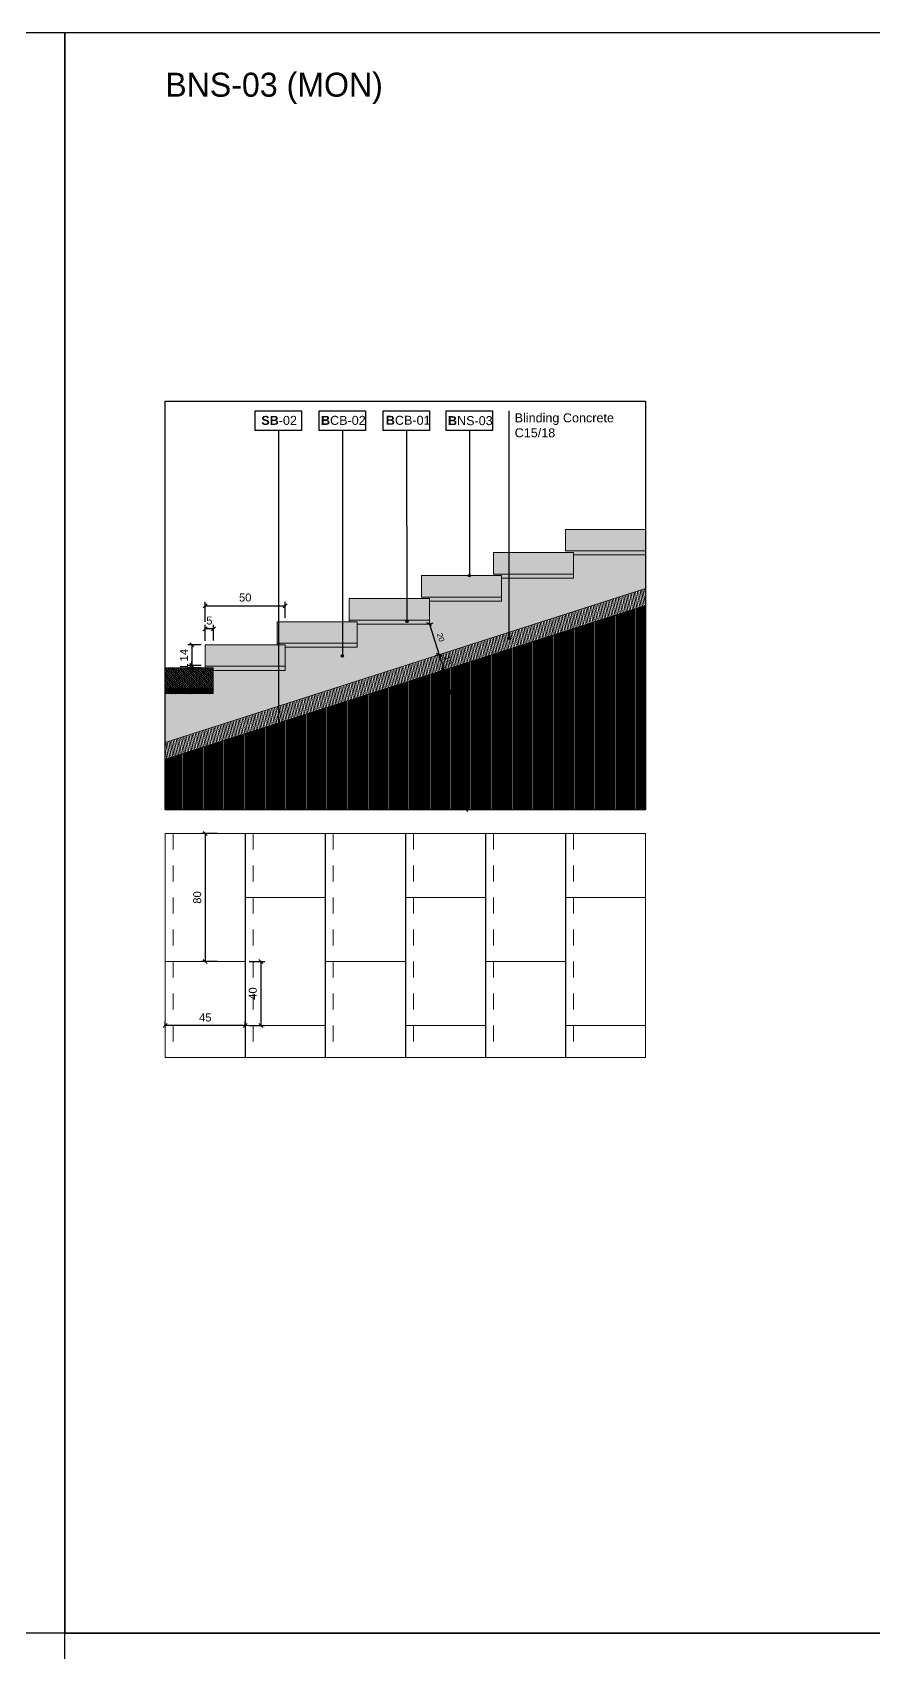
# Model space of a CAD drawing. Header units: metres. Extents: x -325 to 301, y -147 to 149.
# Drawn here: x 240.72 to 245.97, y 113.33 to 123.46 of the extents above; entities that cross this region are included whole.
import ezdxf

# ---------------------------------------------------------------- set-up
doc = ezdxf.new("R2010")
doc.units = ezdxf.units.M
doc.linetypes.add('HIDDEN', pattern=[0.375, 0.25, -0.125])
doc.layers.get('Defpoints').update_dxf_attribs({"lineweight": 13})
doc.layers.add('-aux', color=50, linetype='Continuous', plot=False)
doc.layers.add('02-L-AUX', color=2, linetype='Continuous', plot=False)
doc.layers.add('0-TX-1_25', color=7, linetype='Continuous', true_color=0x3f4f7f)
doc.layers.add('EIT_3 TR sorra', color=7, linetype='Continuous', true_color=0xd8ceb0)
for name, color, linetype, lineweight, true_color in [('02-L-Joints-Paviment_07_Natural Stone', 7, 'Continuous', 5, 0x998833), ('03-TR-Paviment_08_Natural Stone Bleachers', 7, 'Continuous', 5, 0xafad9d), ('3-TR tot_u', 7, 'Continuous', 5, 0x787878)]:
    doc.layers.add(name, color=color, linetype=linetype, lineweight=lineweight, true_color=true_color)
for name, color, linetype in [('02-L-Stair-Terraces', 6, 'Continuous'), ('A-KEYPLAN_HATCH', 7, 'Continuous'), ('A_TEXT_2', 7, 'Continuous'), ('EIT_0 Llegenda', 7, 'Continuous')]:
    doc.layers.add(name, color=color, linetype=linetype)
for name, color, linetype, lineweight in [('1-CM', 7, 'Continuous', 0), ('2-L-Projecció', 252, 'Continuous', 0), ('2-L-secció', 1, 'Continuous', 0), ('3-TR Formigó', 252, 'Continuous', 0), ('3-TR Seleccionat', 44, 'Continuous', 0)]:
    doc.layers.add(name, color=color, linetype=linetype, lineweight=lineweight)
doc.styles.get("Standard").update_dxf_attribs({"font": 'arial.ttf'})
doc.styles.add('x-llegenda materials$0$ENGRAVERS', font='TT0586M.TTF')
doc.dimstyles.new('ISO-25', dxfattribs={"dimtxt": 0.1, "dimasz": 0.1, "dimexe": 0.1, "dimexo": 0.1, "dimgap": 0.1, "dimtad": 1, "dimdec": 0, "dimlfac": 100, "dimzin": 9, "dimtxsty": 'Standard', "dimblk": 'OBLIQUE', "dimcen": 0.1, "dimadec": 0, "dimazin": 0, "dimtfac": 1, "dimtdec": 0, "dimtmove": 0, "dimatfit": 3, "dimldrblk": 'OBLIQUE', "dimfxl": 1, "dimarcsym": 0})

# ---------------------------------------------------------------- blocks, each defined once
blk = doc.blocks.new('hatch keyplan 2')
at = {"layer": 'A-KEYPLAN_HATCH'}
blk.add_lwpolyline([(0, 0.00548), (0.01287, 0.00548), (0.01287, 0), (0, 0)], close=True, dxfattribs=at)
blk = doc.blocks.new('hatch keyplan')
at = {"layer": 'A-KEYPLAN_HATCH'}
blk.add_blockref('hatch keyplan 2', (1.43058, 0.85215), dxfattribs=at)
blk = doc.blocks.new('B03')
at = {"layer": 'A-KEYPLAN_HATCH'}
blk.add_blockref('hatch keyplan', (-1.42958, -0.85215), dxfattribs=at)
at = {"layer": 'A_TEXT_2', "insert": (0.0002, 0.00401), "char_height": 0.0025, "attachment_point": 1}
blk.add_mtext_dynamic_manual_height_columns('\\pi0.00128;{\\fArial|b1|i0|c0|p34;B}NS-03', width=0.0145619, gutter_width=0.015, heights=[0], dxfattribs=at)
blk = doc.blocks.new('_Oblique')
at = {"color": 0, "lineweight": -2}
blk.add_line((-0.5, -0.5), (0.5, 0.5), dxfattribs=at)
blk = doc.blocks.new('*D828')
at = {"layer": '0-TX-1_25', "color": 0, "lineweight": -2, "transparency": 16777216}
for p, q in [((241.799, 119.656), (241.799, 119.756)), ((241.85, 119.657), (241.85, 119.756)), ((241.85, 119.731), (241.799, 119.731))]:
    blk.add_line(p, q, dxfattribs=at)
at = {"layer": 'Defpoints', "color": 0, "transparency": 16777216}
for p in [(241.799, 119.731), (241.799, 119.631), (241.85, 119.632)]:
    blk.add_point(p, dxfattribs=at)
at = {"layer": '0-TX-1_25', "color": 0, "lineweight": -2, "transparency": 16777216, "xscale": 0.025, "yscale": 0.025, "zscale": 0.025, "rotation": 180}
blk.add_blockref('_Oblique', (241.799, 119.731), dxfattribs=at)
at = {"layer": '0-TX-1_25', "color": 0, "lineweight": -2, "transparency": 16777216, "xscale": 0.025, "yscale": 0.025, "zscale": 0.025}
blk.add_blockref('_Oblique', (241.85, 119.731), dxfattribs=at)
at = {"layer": '0-TX-1_25', "color": 0, "transparency": 16777216, "insert": (241.825, 119.782), "char_height": 0.05, "attachment_point": 5}
blk.add_mtext('5', dxfattribs=at)
blk = doc.blocks.new('*D829')
at = {"layer": '0-TX-1_25', "color": 0, "lineweight": -2, "transparency": 16777216}
for p, q in [((241.774, 119.631), (241.691, 119.631)), ((241.716, 119.631), (241.716, 119.501)), ((241.774, 119.501), (241.691, 119.501))]:
    blk.add_line(p, q, dxfattribs=at)
at = {"layer": 'Defpoints', "color": 0, "transparency": 16777216}
for p in [(241.799, 119.631), (241.716, 119.501), (241.799, 119.501)]:
    blk.add_point(p, dxfattribs=at)
at = {"layer": '0-TX-1_25', "color": 0, "lineweight": -2, "transparency": 16777216, "xscale": 0.025, "yscale": 0.025, "zscale": 0.025}
for p, rotation in [((241.716, 119.631), 90), ((241.716, 119.501), 270)]:
    blk.add_blockref('_Oblique', p, dxfattribs=dict(at, rotation=rotation))
at = {"layer": '0-TX-1_25', "color": 0, "transparency": 16777216, "insert": (241.666, 119.566), "char_height": 0.05, "attachment_point": 5, "rotation": 90}
blk.add_mtext('14', dxfattribs=at)
blk = doc.blocks.new('*D830')
at = {"layer": '0-TX-1_25', "color": 0, "lineweight": -2, "transparency": 16777216}
for p, q in [((241.774, 119.501), (241.691, 119.501)), ((241.774, 119.487), (241.691, 119.487)), ((241.716, 119.501), (241.716, 119.526)), ((241.716, 119.501), (241.716, 119.487)), ((241.716, 119.487), (241.716, 119.462))]:
    blk.add_line(p, q, dxfattribs=at)
at = {"layer": 'Defpoints', "color": 0, "transparency": 16777216}
for p in [(241.716, 119.487), (241.799, 119.501), (241.799, 119.487)]:
    blk.add_point(p, dxfattribs=at)
at = {"layer": '0-TX-1_25', "color": 0, "lineweight": -2, "transparency": 16777216, "xscale": 0.025, "yscale": 0.025, "zscale": 0.025}
for p, rotation in [((241.716, 119.501), 270), ((241.716, 119.487), 90)]:
    blk.add_blockref('_Oblique', p, dxfattribs=dict(at, rotation=rotation))
at = {"layer": '0-TX-1_25', "color": 0, "transparency": 16777216, "insert": (241.666, 119.494), "char_height": 0.05, "attachment_point": 5, "rotation": 90}
blk.add_mtext('1', dxfattribs=at)
blk = doc.blocks.new('SB-02')
at = {"layer": 'A-KEYPLAN_HATCH'}
blk.add_blockref('hatch keyplan', (-1.43058, -0.85215), dxfattribs=at)
at = {"layer": 'A_TEXT_2', "insert": (-0.0008, 0.00408), "char_height": 0.0025, "attachment_point": 1}
blk.add_mtext_dynamic_manual_height_columns('\\pi0.00249;{\\fArial|b1|i0|c0|p34;SB}-02', width=0.0145619, gutter_width=0.015, heights=[0], dxfattribs=at)
blk = doc.blocks.new('B-CB01')
at = {"layer": 'A-KEYPLAN_HATCH'}
blk.add_blockref('hatch keyplan', (-1.43058, -0.85215), dxfattribs=at)
at = {"layer": 'A_TEXT_2', "insert": (-0.0008, 0.00411), "char_height": 0.0025, "attachment_point": 1}
blk.add_mtext_dynamic_manual_height_columns('\\pi0.00152;{\\fArial|b1|i0|c0|p34;B}CB-01', width=0.0145619, gutter_width=0.015, heights=[0], dxfattribs=at)
blk = doc.blocks.new('B-CB02')
at = {"layer": 'A-KEYPLAN_HATCH'}
blk.add_blockref('hatch keyplan', (-1.43058, -0.85215), dxfattribs=at)
at = {"layer": 'A_TEXT_2', "insert": (-0.0008, 0.00409), "char_height": 0.0025, "attachment_point": 1}
blk.add_mtext_dynamic_manual_height_columns('\\pi0.00129;{\\fArial|b1|i0|c0|p34;B}CB-02', width=0.0145619, gutter_width=0.015, heights=[0], dxfattribs=at)
blk = doc.blocks.new('*D831')
at = {"layer": '0-TX-1_25', "color": 0, "lineweight": -2, "transparency": 16777216}
for p, q in [((241.874, 118.452), (241.774, 118.452)), ((241.799, 118.452), (241.799, 117.652)), ((241.874, 117.652), (241.774, 117.652))]:
    blk.add_line(p, q, dxfattribs=at)
at = {"layer": 'Defpoints', "color": 0, "transparency": 16777216}
for p in [(241.899, 118.452), (241.799, 117.652), (241.899, 117.652)]:
    blk.add_point(p, dxfattribs=at)
at = {"layer": '0-TX-1_25', "color": 0, "lineweight": -2, "transparency": 16777216, "xscale": 0.025, "yscale": 0.025, "zscale": 0.025}
for p, rotation in [((241.799, 118.452), 90), ((241.799, 117.652), 270)]:
    blk.add_blockref('_Oblique', p, dxfattribs=dict(at, rotation=rotation))
at = {"layer": '0-TX-1_25', "color": 0, "transparency": 16777216, "insert": (241.749, 118.052), "char_height": 0.05, "attachment_point": 5, "rotation": 90}
blk.add_mtext('80', dxfattribs=at)
blk = doc.blocks.new('*D832')
at = {"layer": '0-TX-1_25', "color": 0, "lineweight": -2, "transparency": 16777216}
for p, q in [((243.199, 119.759), (243.223, 119.767)), ((243.199, 119.759), (243.26, 119.569)), ((243.26, 119.569), (243.284, 119.577))]:
    blk.add_line(p, q, dxfattribs=at)
at = {"layer": 'Defpoints', "color": 0, "transparency": 16777216}
for p in [(243.199, 119.759), (243.26, 119.569), (243.26, 119.569)]:
    blk.add_point(p, dxfattribs=at)
at = {"layer": '0-TX-1_25', "color": 0, "lineweight": -2, "transparency": 16777216, "xscale": 0.025, "yscale": 0.025, "zscale": 0.025}
for p, rotation in [((243.199, 119.759), 107.7542390998553), ((243.26, 119.569), 287.7542390998553)]:
    blk.add_blockref('_Oblique', p, dxfattribs=dict(at, rotation=rotation))
at = {"layer": '0-TX-1_25', "color": 0, "transparency": 16777216, "insert": (243.27, 119.677), "char_height": 0.035, "attachment_point": 5, "rotation": 287.7542}
blk.add_mtext('20', dxfattribs=at)
blk = doc.blocks.new('*D833')
at = {"layer": '0-TX-1_25', "color": 0, "lineweight": -2, "transparency": 16777216}
for p, q in [((241.799, 119.775), (241.799, 119.9)), ((241.799, 119.875), (242.299, 119.875)), ((242.299, 119.8), (242.299, 119.9))]:
    blk.add_line(p, q, dxfattribs=at)
at = {"layer": 'Defpoints', "color": 0, "transparency": 16777216}
for p in [(242.299, 119.875), (242.299, 119.775), (241.799, 119.631)]:
    blk.add_point(p, dxfattribs=at)
at = {"layer": '0-TX-1_25', "color": 0, "lineweight": -2, "transparency": 16777216, "xscale": 0.025, "yscale": 0.025, "zscale": 0.025, "rotation": 180}
blk.add_blockref('_Oblique', (241.799, 119.875), dxfattribs=at)
at = {"layer": '0-TX-1_25', "color": 0, "lineweight": -2, "transparency": 16777216, "xscale": 0.025, "yscale": 0.025, "zscale": 0.025}
blk.add_blockref('_Oblique', (242.299, 119.875), dxfattribs=at)
at = {"layer": '0-TX-1_25', "color": 0, "transparency": 16777216, "insert": (242.049, 119.926), "char_height": 0.05, "attachment_point": 5}
blk.add_mtext('50', dxfattribs=at)
blk = doc.blocks.new('POINT')
at = {"layer": '0-TX-1_25'}
h = blk.add_hatch(dxfattribs=at)
h.set_pattern_fill('ANGLE', color=256)
h.set_pattern_definition([(0, (-83.747, -12.726), (0, 6.985), [5.08, -1.905]), (90, (-83.747, -12.726), (-6.985, 4e-16), [5.08, -1.905])])
edge = h.paths.add_edge_path()
edge.add_arc((0, 0), 0.0075, 0, 360)
h = blk.add_hatch(color=256, dxfattribs=at)
h.dxf.hatch_style = 1
edge = h.paths.add_edge_path()
edge.add_arc((0, 0), 0.0075, 0, 360)
blk.add_circle((0, 0), 0.0075, dxfattribs=at)
blk = doc.blocks.new('*D836')
at = {"layer": '0-TX-1_25', "color": 0, "lineweight": -2, "transparency": 16777216}
for p, q in [((241.549, 117.252), (241.549, 117.277)), ((242.049, 117.252), (241.549, 117.252)), ((242.049, 117.252), (242.049, 117.277))]:
    blk.add_line(p, q, dxfattribs=at)
at = {"layer": 'Defpoints', "color": 0, "transparency": 16777216}
for p in [(241.549, 117.252), (241.549, 117.252), (242.049, 117.252)]:
    blk.add_point(p, dxfattribs=at)
at = {"layer": '0-TX-1_25', "color": 0, "lineweight": -2, "transparency": 16777216, "xscale": 0.025, "yscale": 0.025, "zscale": 0.025, "rotation": 180}
blk.add_blockref('_Oblique', (241.549, 117.252), dxfattribs=at)
at = {"layer": '0-TX-1_25', "color": 0, "lineweight": -2, "transparency": 16777216, "xscale": 0.025, "yscale": 0.025, "zscale": 0.025}
blk.add_blockref('_Oblique', (242.049, 117.252), dxfattribs=at)
at = {"layer": '0-TX-1_25', "color": 0, "transparency": 16777216, "insert": (241.799, 117.302), "char_height": 0.05, "attachment_point": 5}
blk.add_mtext('45', dxfattribs=at)
blk = doc.blocks.new('*D837')
at = {"layer": '0-TX-1_25', "color": 0, "lineweight": -2, "transparency": 16777216}
for p, q in [((242.074, 117.652), (242.172, 117.652)), ((242.147, 117.652), (242.147, 117.252)), ((242.074, 117.252), (242.172, 117.252))]:
    blk.add_line(p, q, dxfattribs=at)
at = {"layer": 'Defpoints', "color": 0, "transparency": 16777216}
for p in [(242.049, 117.652), (242.049, 117.252), (242.147, 117.252)]:
    blk.add_point(p, dxfattribs=at)
at = {"layer": '0-TX-1_25', "color": 0, "lineweight": -2, "transparency": 16777216, "xscale": 0.025, "yscale": 0.025, "zscale": 0.025}
for p, rotation in [((242.147, 117.652), 90), ((242.147, 117.252), 270)]:
    blk.add_blockref('_Oblique', p, dxfattribs=dict(at, rotation=rotation))
at = {"layer": '0-TX-1_25', "color": 0, "transparency": 16777216, "insert": (242.096, 117.452), "char_height": 0.05, "attachment_point": 5, "rotation": 90}
blk.add_mtext('40', dxfattribs=at)
blk = doc.blocks.new('*D2780')
at = {"layer": '0-TX-1_25', "color": 0, "lineweight": -2, "transparency": 16777216}
for p, q in [((243.26, 119.569), (243.236, 119.561)), ((243.26, 119.569), (243.291, 119.474)), ((243.291, 119.474), (243.267, 119.466))]:
    blk.add_line(p, q, dxfattribs=at)
at = {"layer": 'Defpoints', "color": 0, "transparency": 16777216}
for p in [(243.26, 119.569), (243.291, 119.474), (243.291, 119.474)]:
    blk.add_point(p, dxfattribs=at)
at = {"layer": '0-TX-1_25', "color": 0, "lineweight": -2, "transparency": 16777216, "xscale": 0.025, "yscale": 0.025, "zscale": 0.025}
for p, rotation in [((243.26, 119.569), 107.7536118702618), ((243.291, 119.474), 287.7536118702618)]:
    blk.add_blockref('_Oblique', p, dxfattribs=dict(at, rotation=rotation))
at = {"layer": '0-TX-1_25', "color": 0, "transparency": 16777216, "insert": (243.316, 119.534), "char_height": 0.035, "attachment_point": 5, "rotation": 287.7536}
blk.add_mtext('10', dxfattribs=at)
blk = doc.blocks.new('*D2783')
at = {"layer": '0-TX-1_25', "color": 0, "lineweight": -2, "transparency": 16777216}
blk.add_arc((240.567, 118.602), 2.86, 0, 17.7536, dxfattribs=at)
at = {"layer": 'Defpoints', "color": 0, "transparency": 16777216}
for p in [(244.549, 119.877), (241.549, 118.916), (243.412, 118.896), (241.549, 118.602), (244.549, 118.602)]:
    blk.add_point(p, dxfattribs=at)
at = {"layer": '0-TX-1_25', "color": 0, "lineweight": -2, "transparency": 16777216, "xscale": 0.025, "yscale": 0.025, "zscale": 0.025}
for p, rotation in [((243.291, 119.474), 107.7536118702582), ((243.427, 118.602), 270)]:
    blk.add_blockref('_Oblique', p, dxfattribs=dict(at, rotation=rotation))
at = {"layer": '0-TX-1_25', "color": 0, "transparency": 16777216, "insert": (243.435, 119.05), "char_height": 0.035, "attachment_point": 5, "rotation": 278.8768}
blk.add_mtext('18°', dxfattribs=at)

msp = doc.modelspace()

# ---------------------------------------------------------------- hatches: boundary and pattern name
at = {"layer": '03-TR-Paviment_08_Natural Stone Bleachers'}
h = msp.add_hatch(dxfattribs=at)
h.set_pattern_fill('DASH', color=256, scale=0.0011, angle=233, style=0, double=1)
h.set_pattern_definition([(233, (178.2448786, 67.6282128), (0.00068739555, -0.00489107349), [0.0034925, -0.0034925])])
h.paths.add_polyline_path([(244.549, 120.352), (244.549, 120.218), (244.049, 120.218), (244.049, 120.352)])
h = msp.add_hatch(dxfattribs=at)
h.set_pattern_fill('DASH', color=256, scale=0.0011, angle=233, style=0, double=1)
h.set_pattern_definition([(233, (177.7948786, 67.48413), (0.00068739555, -0.00489107349), [0.0034925, -0.0034925])])
h.paths.add_polyline_path([(244.099, 120.208), (244.099, 120.073), (243.599, 120.073), (243.599, 120.208)])
h = msp.add_hatch(dxfattribs=at)
h.set_pattern_fill('DASH', color=256, scale=0.0011, angle=233, style=0, double=1)
h.set_pattern_definition([(233, (177.3448786, 67.340047), (0.00068739555, -0.00489107349), [0.0034925, -0.0034925])])
h.paths.add_polyline_path([(243.649, 120.063), (243.649, 119.929), (243.149, 119.929), (243.149, 120.063)])
h = msp.add_hatch(dxfattribs=at)
h.set_pattern_fill('DASH', color=256, scale=0.0011, angle=233, style=0, double=1)
h.set_pattern_definition([(233, (176.8948786, 67.1959643), (0.00068739555, -0.00489107349), [0.0034925, -0.0034925])])
h.paths.add_polyline_path([(243.199, 119.919), (243.199, 119.785), (242.699, 119.785), (242.699, 119.919)])
h = msp.add_hatch(dxfattribs=at)
h.set_pattern_fill('DASH', color=256, scale=0.0011, angle=233, style=0, double=1)
h.set_pattern_definition([(233, (176.4447587, 67.0518814), (0.00068739555, -0.00489107349), [0.0034925, -0.0034925])])
h.paths.add_polyline_path([(242.749, 119.775), (242.749, 119.641), (242.249, 119.641), (242.249, 119.775)])
h = msp.add_hatch(dxfattribs=at)
h.set_pattern_fill('DASH', color=256, scale=0.0011, angle=233, style=0, double=1)
h.set_pattern_definition([(233, (176.8947587, 66.9077986), (0.00068739555, -0.00489107349), [0.0034925, -0.0034925])])
h.paths.add_polyline_path([(242.299, 119.631), (242.299, 119.497), (241.799, 119.497), (241.799, 119.631)])
h = msp.add_hatch(dxfattribs=at)
h.set_pattern_fill('DASH', color=256, scale=0.0011, angle=233, style=0, double=1)
h.set_pattern_definition([(233, (177.3447587, 66.7637158), (0.00068739555, -0.00489107349), [0.0034925, -0.0034925])])
h.paths.add_polyline_path([(241.549, 119.487), (241.549, 119.357), (241.849, 119.357), (241.849, 119.487)])
at = {"layer": '3-TR Formigó'}
h = msp.add_hatch(dxfattribs=at)
h.set_pattern_fill('ANSI31', color=256, scale=0.003, angle=234.1752)
h.set_pattern_definition([(279.175244, (32.340162, 75.324908), (0.00940313004, 0.0015188056), [])])
h.paths.add_polyline_path([(244.549, 119.877), (244.549, 119.982), (241.549, 119.021), (241.549, 118.916), (241.795, 118.995)])
at = {"layer": '3-TR Seleccionat'}
h = msp.add_hatch(dxfattribs=at)
h.set_pattern_fill('ANSI31', color=256, scale=0.002, angle=45)
h.set_pattern_definition([(90, (-9.427443, -25.513769), (-0.00635, 0), [])])
h.paths.add_polyline_path([(244.549, 119.877), (241.549, 118.916), (241.549, 118.602), (244.549, 118.602)])
at = {"layer": '3-TR tot_u'}
h = msp.add_hatch(dxfattribs=at)
h.set_pattern_fill('AR-CONC', color=256, scale=0.0002, angle=90.2664)
h.set_pattern_definition([(140.266414, (-10.090985, -21.69959), (0.0030183586, 0.0364513626), [0.00381, -0.04191]), (85.266414, (-10.090985, -21.69959), (-0.038178181, -0.007226283), [0.003048, -0.033528117]), (190.717859, (-10.090734, -21.696552), (-0.035159821, 0.0292250796), [0.0032380018, -0.035618049]), (136.450614, (-10.101145, -21.699637), (0.0081562826, 0.05425432), [0.005715, -0.062865]), (186.901972, (-10.100465, -21.695116), (-0.049705466, 0.047250218), [0.004857005, -0.053427122]), (81.450565, (-10.101145, -21.699637), (-0.049705466, 0.047250218), [0.004571993, -0.050291946]), (111.266414, (-10.09863, -21.694545), (0.0203118235, 0.0304176528), [0.00381, -0.04191]), (56.266414, (-10.09863, -21.694545), (-0.0368946683, 0.012188985), [0.003048, -0.033528]), (161.71786, (-10.096936, -21.69201), (-0.016582845, 0.0426066377), [0.0032380018, -0.0356179875]), (127.7664143, (-10.090985, -21.69959), (-0.01691369723, 0.00053908134), [0, -0.0331216, 0, -0.034036, 0, -0.033655]), (97.766414, (-10.090985, -21.69959), (-0.0200980378, 0.0132706243), [0, -0.0194056, 0, -0.0323596, 0, -0.012827]), (57.7664143, (-10.090933, -21.710918), (0.00101964285, 0.0271231534), [0, -0.0127, 0, -0.039624, 0, -0.052578]), (47.766414, (-10.09091, -21.715998), (-0.0052229972, 0.0296018704), [0, -0.01651, 0, -0.0263144, 0, -0.037338])])
h.paths.add_polyline_path([(244.549, 119.982), (244.549, 120.192), (244.099, 120.192), (244.099, 120.073), (244.099, 120.048), (243.649, 120.048), (243.649, 119.929), (243.649, 119.903), (243.199, 119.903), (243.199, 119.785), (243.199, 119.759), (242.749, 119.759), (242.749, 119.641), (242.749, 119.615), (242.299, 119.615), (242.299, 119.497), (242.299, 119.471), (241.849, 119.471), (241.849, 119.357), (241.849, 119.357), (241.849, 119.327), (241.549, 119.327), (241.549, 119.021)])
at = {"layer": 'EIT_3 TR sorra'}
h = msp.add_hatch(dxfattribs=at)
h.set_pattern_fill('ANSI36', color=256, scale=0.001075, angle=-0.5675, style=0, double=1)
h.set_pattern_definition([(44.43255, (241.075026, 121.910826), (0.0018757252, 0.0066187184), [0.0085328125, -0.0017065625, 0, -0.0017065625])])
h.paths.add_polyline_path([(244.549, 120.218), (244.049, 120.218), (244.049, 120.208), (244.099, 120.208), (244.099, 120.192), (244.549, 120.192)])
h = msp.add_hatch(dxfattribs=at)
h.set_pattern_fill('ANSI36', color=256, scale=0.001075, angle=-0.5675, style=0, double=1)
h.set_pattern_definition([(44.43255, (240.625026, 121.766743), (0.0018757252, 0.0066187184), [0.0085328125, -0.0017065625, 0, -0.0017065625])])
h.paths.add_polyline_path([(244.099, 120.073), (243.599, 120.073), (243.599, 120.063), (243.649, 120.063), (243.649, 120.048), (244.099, 120.048)])
h = msp.add_hatch(dxfattribs=at)
h.set_pattern_fill('ANSI36', color=256, scale=0.001075, angle=-0.5675, style=0, double=1)
h.set_pattern_definition([(44.43255, (240.175026, 121.6226602), (0.0018757252, 0.0066187184), [0.0085328125, -0.0017065625, 0, -0.0017065625])])
h.paths.add_polyline_path([(243.649, 119.929), (243.149, 119.929), (243.149, 119.919), (243.199, 119.919), (243.199, 119.903), (243.649, 119.903)])
h = msp.add_hatch(dxfattribs=at)
h.set_pattern_fill('ANSI36', color=256, scale=0.001075, angle=-0.5675, style=0, double=1)
h.set_pattern_definition([(44.43255, (239.725026, 121.4785773), (0.0018757252, 0.0066187184), [0.0085328125, -0.0017065625, 0, -0.0017065625])])
h.paths.add_polyline_path([(243.199, 119.785), (242.699, 119.785), (242.699, 119.775), (242.749, 119.775), (242.749, 119.759), (243.199, 119.759)])
h = msp.add_hatch(dxfattribs=at)
h.set_pattern_fill('ANSI36', color=256, scale=0.001075, angle=-0.5675, style=0, double=1)
h.set_pattern_definition([(44.43255, (239.274906, 121.3344945), (0.0018757252, 0.0066187184), [0.0085328125, -0.0017065625, 0, -0.0017065625])])
h.paths.add_polyline_path([(242.749, 119.641), (242.249, 119.641), (242.249, 119.631), (242.299, 119.631), (242.299, 119.615), (242.749, 119.615)])
h = msp.add_hatch(dxfattribs=at)
h.set_pattern_fill('ANSI36', color=256, scale=0.001075, angle=-0.5675, style=0, double=1)
h.set_pattern_definition([(44.43255, (239.724906, 121.1904117), (0.0018757252, 0.0066187184), [0.0085328125, -0.0017065625, 0, -0.0017065625])])
h.paths.add_polyline_path([(242.299, 119.497), (241.799, 119.497), (241.799, 119.487), (241.849, 119.487), (241.849, 119.471), (242.299, 119.471)])
h = msp.add_hatch(dxfattribs=at)
h.set_pattern_fill('ANSI36', color=256, scale=0.001075, angle=-0.5675, style=0, double=1)
h.set_pattern_definition([(44.43255, (240.174906, 121.0463288), (0.001875725, 0.0066187184), [0.0085328125, -0.0017065625, 0, -0.0017065625])])
h.paths.add_polyline_path([(241.549, 119.357), (241.549, 119.327), (241.849, 119.327), (241.849, 119.357)])

# ---------------------------------------------------------------- linework, layer by layer
at = {"layer": '-aux'}
for points in [[(230.922, 123.457), (240.922, 123.457), (240.922, 113.457), (230.922, 113.457)], [(240.922, 123.457), (250.922, 123.457), (250.922, 113.457), (240.922, 113.457)], [(240.922, 113.457), (250.922, 113.457), (250.922, 103.457), (240.922, 103.457)]]:
    msp.add_lwpolyline(points, close=True, dxfattribs=at)
msp.add_lwpolyline([(241.549, 118.602), (241.549, 121.152), (244.549, 121.152), (244.549, 118.602)], dxfattribs=at)
at = {"layer": '0-TX-1_25'}
for points in [[(243.698, 119.671), (243.698, 121.093)], [(242.256, 120.969), (242.256, 119.097)], [(242.656, 120.969), (242.656, 119.56)], [(243.056, 120.969), (243.059, 119.777)], [(243.449, 120.969), (243.449, 120.063)]]:
    msp.add_lwpolyline(points, dxfattribs=at)
at = {"layer": '02-L-AUX'}
msp.add_lwpolyline([(241.549, 118.602), (244.549, 118.602)], dxfattribs=at)
at = {"layer": '02-L-Joints-Paviment_07_Natural Stone'}
for points in [[(242.049, 118.052), (242.549, 118.052)], [(243.049, 118.052), (243.549, 118.052)], [(244.049, 118.052), (244.549, 118.052)], [(241.549, 117.652), (242.049, 117.652)], [(242.549, 117.652), (243.049, 117.652)], [(243.549, 117.652), (244.049, 117.652)], [(242.049, 117.252), (242.549, 117.252)], [(243.049, 117.252), (243.549, 117.252)], [(244.049, 117.252), (244.549, 117.252)]]:
    msp.add_lwpolyline(points, dxfattribs=at)
at = {"layer": '02-L-Stair-Terraces'}
for points in [[(242.049, 118.452), (242.049, 117.052)], [(242.549, 118.452), (242.549, 117.052)], [(243.049, 118.452), (243.049, 117.052)], [(243.549, 118.452), (243.549, 117.052)], [(244.049, 118.452), (244.049, 117.052)]]:
    msp.add_lwpolyline(points, dxfattribs=at)
at = {"layer": '1-CM'}
for p, q in [((243.199, 119.771), (243.199, 119.789)), ((242.749, 119.627), (242.749, 119.645)), ((242.249, 119.631), (242.299, 119.631)), ((241.799, 119.501), (241.799, 119.487)), ((241.799, 119.487), (241.849, 119.487)), ((242.299, 119.483), (242.299, 119.501)), ((241.849, 119.339), (241.849, 119.357)), ((241.549, 119.327), (241.849, 119.327))]:
    msp.add_line(p, q, dxfattribs=at)
for points in [[(244.549, 120.352), (244.549, 120.218), (244.049, 120.218), (244.049, 120.352)], [(244.099, 120.208), (244.099, 120.073), (243.599, 120.073), (243.599, 120.208)], [(243.649, 120.063), (243.649, 119.929), (243.149, 119.929), (243.149, 120.063)], [(243.199, 119.919), (243.199, 119.785), (242.699, 119.785), (242.699, 119.919)], [(242.749, 119.775), (242.749, 119.641), (242.249, 119.641), (242.249, 119.775)], [(242.299, 119.631), (242.299, 119.497), (241.799, 119.497), (241.799, 119.631)]]:
    msp.add_lwpolyline(points, close=True, dxfattribs=at)
for points in [[(244.549, 120.222), (244.549, 120.192), (244.099, 120.192), (244.099, 120.208)], [(244.099, 120.078), (244.099, 120.048), (243.649, 120.048), (243.649, 120.063)], [(244.549, 119.982), (241.549, 119.021)], [(244.549, 119.877), (241.549, 118.916)], [(243.649, 119.933), (243.649, 119.903), (243.199, 119.903), (243.199, 119.919)], [(242.699, 119.789), (242.699, 119.775)], [(243.199, 119.789), (243.199, 119.759), (242.749, 119.759), (242.749, 119.775)], [(242.249, 119.645), (242.249, 119.631)], [(242.749, 119.645), (242.749, 119.615), (242.299, 119.615), (242.299, 119.631)], [(241.549, 119.487), (241.849, 119.487), (241.849, 119.357), (241.549, 119.357)], [(242.299, 119.501), (242.299, 119.471), (241.849, 119.471), (241.849, 119.487)], [(241.849, 119.357), (241.849, 119.327), (241.549, 119.327)]]:
    msp.add_lwpolyline(points, dxfattribs=at)
at = {"layer": '2-L-Projecció', "linetype": 'HIDDEN', "ltscale": 0.25}
for points in [[(241.599, 118.452), (241.599, 117.052)], [(242.099, 118.452), (242.099, 117.052)], [(242.599, 118.452), (242.599, 117.052)], [(243.099, 118.452), (243.099, 117.052)], [(243.599, 118.452), (243.599, 117.052)], [(244.099, 118.452), (244.099, 117.052)]]:
    msp.add_lwpolyline(points, dxfattribs=at)
at = {"layer": '2-L-secció'}
for p, q in [((244.549, 120.352), (244.549, 118.602)), ((241.549, 119.487), (241.549, 118.602))]:
    msp.add_line(p, q, dxfattribs=at)
msp.add_lwpolyline([(241.549, 118.452), (244.549, 118.452), (244.549, 117.052), (241.549, 117.052)], close=True, dxfattribs=at)

# ---------------------------------------------------------------- block references
at = {"layer": '0-TX-1_25', "xscale": 22.5, "yscale": 22.5, "zscale": 22.5}
for name, p in [('SB-02', (242.111, 120.969)), ('B-CB02', (242.511, 120.969)), ('B-CB01', (242.911, 120.969))]:
    msp.add_blockref(name, p, dxfattribs=at)
at = {"layer": '0-TX-1_25'}
for p in [(243.449, 120.063), (243.059, 119.777), (243.698, 119.671), (242.656, 119.56), (242.256, 119.097)]:
    msp.add_blockref('POINT', p, dxfattribs=at)
at = {"layer": 'A-KEYPLAN_HATCH', "xscale": 22.49999999999972, "yscale": 22.49999999999972, "zscale": 22.49999999999972}
msp.add_blockref('B03', (243.282, 120.969), dxfattribs=at)

# ---------------------------------------------------------------- texts
at = {"layer": '0-TX-1_25', "insert": (243.732, 121.077), "char_height": 0.05625, "attachment_point": 1}
msp.add_mtext_dynamic_manual_height_columns('Blinding Concrete\\PC15/18', width=0.64734, gutter_width=12.5, heights=[0], dxfattribs=at)
at = {"layer": 'EIT_0 Llegenda', "insert": (241.549, 123.205), "char_height": 0.15, "width": 19.2101, "attachment_point": 1, "style": 'x-llegenda materials$0$ENGRAVERS'}
msp.add_mtext('BNS-03 (MON)', dxfattribs=at)

# ---------------------------------------------------------------- dimensions: what is measured, and where the dimension line sits
at = {"layer": '0-TX-1_25'}
dim = msp.add_linear_dim(base=(242.299, 119.875), p1=(241.799, 119.631), p2=(242.299, 119.775), dimstyle='ISO-25', override={"dimtxt": 0.05, "dimasz": 0.025, "dimexe": 0.025, "dimexo": 0.025, "dimgap": 0.025, "dimblk1": 'Oblique', "dimblk2": 'Oblique', "dimsah": 1, "dimfxl": 0.1, "dimfxlon": 1, "dimarcsym": 1}, dxfattribs=at)
dim.commit()
dim.dimension.update_dxf_attribs({"geometry": '*D833', "text_midpoint": (242.049, 119.926)})
dim = msp.add_angular_dim_2l(base=(243.412, 118.896), line1=((241.549, 118.602), (244.549, 118.602)), line2=((244.549, 119.877), (241.549, 118.916)), dimstyle='ISO-25', override={"dimtxt": 0.035, "dimasz": 0.025, "dimexe": 0.025, "dimexo": 0.025, "dimgap": 0.025, "dimblk1": 'Oblique', "dimblk2": 'Oblique', "dimsah": 1, "dimfxl": 0.1, "dimfxlon": 1, "dimarcsym": 1}, dxfattribs=at)
dim.commit()
dim.dimension.update_dxf_attribs({"geometry": '*D2783', "text_midpoint": (243.435, 119.05)})
dim = msp.add_linear_dim(base=(241.799, 119.731), p1=(241.85, 119.632), p2=(241.799, 119.631), dimstyle='ISO-25', override={"dimtxt": 0.05, "dimasz": 0.025, "dimexe": 0.025, "dimexo": 0.025, "dimgap": 0.025, "dimblk1": 'Oblique', "dimblk2": 'Oblique', "dimsah": 1, "dimfxl": 0.1, "dimfxlon": 1, "dimarcsym": 1}, dxfattribs=at)
dim.commit()
dim.dimension.update_dxf_attribs({"geometry": '*D828', "text_midpoint": (241.825, 119.731), "dimtype": 160})
for p1, p2, picture, middle in [((243.199, 119.759), (243.26, 119.569), '*D832', (243.27, 119.677)), ((243.26, 119.569), (243.291, 119.474), '*D2780', (243.316, 119.534))]:
    dim = msp.add_aligned_dim(p1=p1, p2=p2, distance=0, dimstyle='ISO-25', override={"dimtxt": 0.035, "dimasz": 0.025, "dimexe": 0.025, "dimexo": 0.025, "dimgap": 0.025, "dimblk1": 'Oblique', "dimblk2": 'Oblique', "dimsah": 1, "dimfxl": 0.1, "dimfxlon": 1, "dimarcsym": 1}, dxfattribs=at)
    dim.commit()
    dim.dimension.update_dxf_attribs({"geometry": picture, "text_midpoint": middle})
dim = msp.add_linear_dim(base=(241.716, 119.501), p1=(241.799, 119.631), p2=(241.799, 119.501), angle=90, text='14', dimstyle='ISO-25', override={"dimtxt": 0.05, "dimasz": 0.025, "dimexe": 0.025, "dimexo": 0.025, "dimgap": 0.025, "dimblk1": 'Oblique', "dimblk2": 'Oblique', "dimsah": 1, "dimfxl": 0.1, "dimfxlon": 1, "dimarcsym": 1}, dxfattribs=at)
dim.commit()
dim.dimension.update_dxf_attribs({"geometry": '*D829', "text_midpoint": (241.666, 119.566)})
dim = msp.add_linear_dim(base=(241.716, 119.487), p1=(241.799, 119.501), p2=(241.799, 119.487), angle=90, dimstyle='ISO-25', override={"dimtxt": 0.05, "dimasz": 0.025, "dimexe": 0.025, "dimexo": 0.025, "dimgap": 0.025, "dimblk1": 'Oblique', "dimblk2": 'Oblique', "dimsah": 1, "dimfxl": 0.1, "dimfxlon": 1, "dimarcsym": 1}, dxfattribs=at)
dim.commit()
dim.dimension.update_dxf_attribs({"geometry": '*D830', "text_midpoint": (241.716, 119.494), "dimtype": 160})
for base, p1, p2, picture, middle in [((241.799, 117.652), (241.899, 118.452), (241.899, 117.652), '*D831', (241.749, 118.052)), ((242.147, 117.252), (242.049, 117.652), (242.049, 117.252), '*D837', (242.096, 117.452))]:
    dim = msp.add_linear_dim(base=base, p1=p1, p2=p2, angle=90, dimstyle='ISO-25', override={"dimtxt": 0.05, "dimasz": 0.025, "dimexe": 0.025, "dimexo": 0.025, "dimgap": 0.025, "dimblk1": 'Oblique', "dimblk2": 'Oblique', "dimsah": 1, "dimfxl": 0.1, "dimfxlon": 1, "dimarcsym": 1}, dxfattribs=at)
    dim.commit()
    dim.dimension.update_dxf_attribs({"geometry": picture, "text_midpoint": middle})
dim = msp.add_linear_dim(base=(241.549, 117.252), p1=(242.049, 117.252), p2=(241.549, 117.252), text='45', dimstyle='ISO-25', override={"dimtxt": 0.05, "dimasz": 0.025, "dimexe": 0.025, "dimexo": 0.025, "dimgap": 0.025, "dimblk1": 'Oblique', "dimblk2": 'Oblique', "dimsah": 1, "dimfxl": 0.1, "dimfxlon": 1, "dimarcsym": 1}, dxfattribs=at)
dim.commit()
dim.dimension.update_dxf_attribs({"geometry": '*D836', "text_midpoint": (241.799, 117.302)})

doc.saveas('drawing.dxf')
